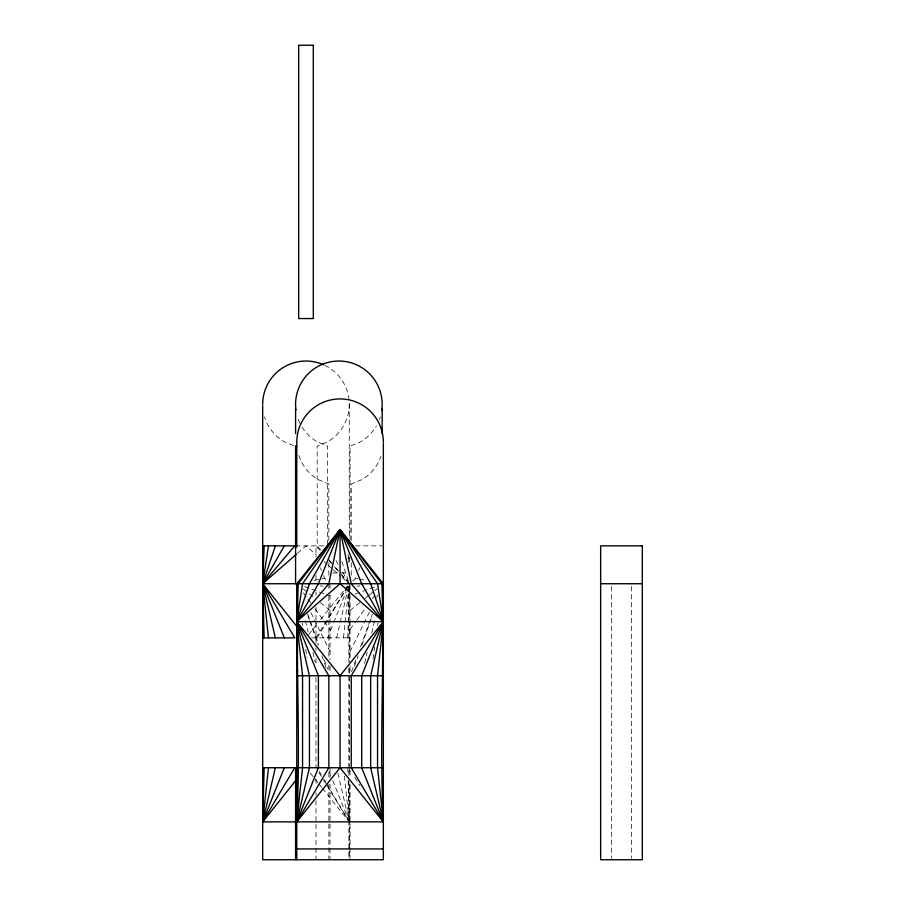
<?xml version="1.0" encoding="UTF-8"?>
<svg xmlns="http://www.w3.org/2000/svg" width="905" height="905" viewBox="0 0 905 905"><rect width="100%" height="100%" fill="white"/><g stroke="black" fill="none" stroke-linecap="round" stroke-linejoin="round"><path stroke-width="0.68" stroke-dasharray="4.53 3.39" d="M347.803 637.855L349.194 586.519M343.47 637.855L349.273 583.736L341.592 570.297M372.973 659.021L374.704 646.464M377.589 625.559L377.973 622.776M336.592 637.855L347.056 593.216M364.613 663.388L367.192 652.403M371.717 633.172L374.625 620.819M354.511 666.408L358.233 655.74M361.955 645.073L372.181 615.739M351.491 671.804L356.717 657.347M360.529 646.826L372.408 613.975M352.769 581.033L355.473 578.329L356.513 575.693M358.584 570.433L359.613 567.808M327.621 637.855L333.3 623.681M333.809 622.402L346.185 591.474M346.694 590.184L348.244 586.316M350.065 651.634L369.783 611.407M376.571 597.572L377.804 595.06M317.18 637.855L349.273 583.736L335.008 566.903M315.992 637.855L349.273 583.736L341.875 575.32M350.065 629.382L355.891 621.396M356.717 620.253L365.043 608.85M372.532 598.578L375.032 595.151M308.571 634.609L317.236 623.794M320.698 619.461L347.543 585.908M297.53 553.249L305.981 545.851L316.535 555.093M350.065 610.411L359.726 602.662M365.1 598.363L368.312 595.784M369.387 594.924L373.686 591.485M374.76 590.626L376.91 588.906M355.19 594.042L376.944 586.078M314.012 580.388L320.642 579.098M321.976 578.838L324.623 578.329L327.339 581.033M357 586.191L359.771 585.931M295.584 545.851L326.818 545.851M355.665 545.851L382.17 545.851M332.712 572.922L347.396 572.922M311.58 637.855L349.273 637.855M320.336 585.931L323.108 586.191M355.473 578.329L358.131 578.838M359.455 579.098L364.772 580.128M304.442 586.553L330.042 595.92M293.571 445.656L284.328 441.832A43.293 43.293 0 0 1 264.543 416.888M303.198 588.906L315.008 598.363M320.381 602.662L330.042 610.411M323.933 561.564L327.101 564.335M328.153 565.263L332.384 568.951M333.436 569.879L340.823 576.349M341.886 577.277L349.273 583.736L349.273 661.86M319.691 550.07L315.992 545.851L315.992 557.084M328.934 560.591L333.56 565.851M334.477 566.903L338.176 571.112M320.755 550.07L317.18 545.851L317.18 446.154L327.621 441.832A43.293 43.293 0 0 0 325.144 365.507M328.775 559.539L331.445 562.695M310.313 773.164L318.096 782.904M318.967 783.979L321.569 787.226M322.429 788.312L347.543 819.704M303.413 592.866L310.901 603.137M315.064 608.85L330.042 629.382M354.805 777.372L359.986 785.789M318.945 772.553L349.273 821.864L349.273 859.75M319.318 771.354L321.467 774.963M324.318 779.771L325.743 782.18M326.456 783.379L348.561 820.665M336.004 560.523L338.097 564.188M310.935 612.662L330.042 651.634M329.171 771.614L330.721 775.483M332.78 780.63L348.764 820.575M320.494 567.808L321.524 570.433M323.594 575.693L324.623 578.329M307.689 613.975L318.628 644.202M324.329 659.971L327.667 669.168M307.915 615.739L309.318 619.744M309.781 621.079L318.153 645.073M321.875 655.74L326.06 667.743M341.841 561.53L348.402 581.123M305.483 620.819L308.062 631.803M312.915 652.403L315.178 662.008M337.859 773.164L348.957 820.518M302.134 622.776L302.519 625.559M305.788 649.258L306.942 657.618M344.364 776.071L349.126 820.473M348.131 554.279L348.459 562.695M347.803 767.745L347.95 773.3M348.142 780.234L349.24 820.473L349.273 781.626M631.498 586.553L631.498 858.347M611.475 586.553L611.475 858.347M351.253 540.387L351.253 484.039L361.706 479.718A43.293 43.293 0 0 0 381.05 456.12M351.253 562.672L351.253 575.32M350.077 540.24L350.077 446.154L360.518 441.832A43.293 43.293 0 0 0 376.367 425.984M350.065 585.445L350.065 589.619M350.065 594.97L350.065 620.23M350.065 621.249L350.065 659.677M350.065 666.035L350.065 673.614M350.065 770.517L350.065 777.542M350.065 784.397L350.065 858.359M349.273 404.331L349.273 537.943M349.273 557.084L349.273 562.695M349.273 668.919L349.273 766.331M349.273 767.745L349.273 774.68M348.889 557.084L348.889 562.695M348.889 586.553L348.889 662.403M348.889 668.014L348.889 775.37M348.889 781.004L348.889 858.347M330.042 583.736L330.042 589.619M330.042 594.97L330.042 659.677M330.042 666.035L330.042 673.614M330.042 767.745L330.042 777.542M330.042 784.397L330.042 847.578M330.042 848.528L330.042 858.359M328.843 540.387L328.843 484.039L318.402 479.718A43.293 43.293 0 0 1 298.616 454.774M328.843 562.672L328.843 575.931M328.866 583.736L328.866 590.784M328.866 596.384L328.866 658.421M328.866 665.209L328.866 671.103M328.866 772.44L328.866 778.843M328.866 784.397L328.866 859.75M327.667 544.55L327.667 446.154L317.225 441.832A43.293 43.293 0 0 1 302.1 427.183M315.992 575.32L315.992 583.736M315.992 592.062L315.992 595.004M315.992 607.334L315.992 642.889M315.992 647.742L315.992 650.571M315.992 658.376L315.992 664.689M315.992 677.393L315.992 767.745M315.992 778.843L315.992 785.11M315.992 792.723L315.992 795.495M315.992 800.608L315.992 859.75M380.315 416.888A43.293 43.293 0 0 1 379.399 419.581M300.053 423.495A43.293 43.293 0 0 1 297.44 416.888"/><path stroke-width="1.36" d="M383.256 589.313L383.347 583.736L340.054 529.617L296.761 583.736L296.761 859.75M296.207 821.864L262.688 821.864L264.158 767.745M297.055 767.745L295.584 821.864L297.315 819.704M296.761 821.864L318.402 767.745L318.402 675.741L296.761 621.622L328.843 583.736L340.054 529.617L351.253 583.736L383.347 621.622L351.253 675.741L351.253 767.745L383.347 821.864L370.665 767.745L370.665 675.741L383.347 621.622L361.706 583.736L340.054 529.617L318.402 583.736L296.761 621.622L328.843 675.741L328.843 767.745L296.761 821.864C300.969 742.507 295.369 663.06 298.231 583.736L340.054 529.617L381.876 583.736C384.738 663.06 379.138 742.507 383.347 821.864L296.761 821.864L302.553 767.745L302.553 675.741L296.761 621.622L302.553 583.736L340.054 529.617L377.543 583.736L383.347 621.622L377.543 675.741L377.543 767.745L383.347 821.864L340.054 767.745L340.054 675.741L383.347 621.622L370.665 583.736L340.054 529.617L309.442 583.736L296.761 621.622L309.442 675.741L309.442 767.745L296.761 821.864L340.054 767.745M264.158 637.855L262.688 583.736L264.158 545.851M296.455 779.658L262.688 821.864L268.48 767.745M297.36 805.212L295.584 821.864L297.01 819.466M268.48 637.855L262.688 583.736L268.48 545.851M262.688 767.745L294.77 767.745L262.688 821.864L275.369 767.745M297.168 815.1L295.584 821.864L297.123 817.996M275.369 637.855L262.688 583.736L275.369 545.851M262.688 821.864L284.328 767.745M340.054 529.617L340.054 583.736L383.347 621.622L361.706 675.741L361.706 767.745L383.347 821.864M284.328 637.855L262.688 583.736L284.328 545.851M262.688 637.855L294.77 637.855L262.688 583.736L294.77 545.851L262.688 545.851M296.455 625.955L262.688 583.736L296.478 554.177M340.054 675.741L296.761 621.622L340.054 583.736M295.584 545.851L297.055 545.851M262.688 583.736L383.347 583.736M600.649 583.736L642.312 583.736M296.761 621.622L383.347 621.622M296.761 675.741L383.347 675.741M383.347 767.745L295.584 767.745L295.584 859.75M296.761 848.924L383.347 848.924M297.406 586.485L296.761 583.736L297.293 617.199M297.338 587.922L296.761 583.736L297.281 592.108M383.347 443.427L383.347 859.75L262.688 859.75L262.688 405.542M382.17 409.151L382.17 433.574M296.761 447.036L296.761 547.106M295.584 409.151L295.584 433.574M295.584 445.78L295.584 583.736M262.688 404.331A43.293 43.293 0 0 1 323.854 364.896M295.946 409.988A43.293 43.293 0 0 1 338.877 361.038A43.293 43.293 0 0 1 381.797 409.988M296.964 446.448A43.293 43.293 0 0 1 337.927 398.969A43.293 43.293 0 0 1 383.347 442.217M313.288 45.25L298.673 45.25L298.673 318.549L313.288 318.549L313.288 45.25M642.312 545.851L600.649 545.851L600.649 859.75L642.312 859.75L642.312 545.851"/></g></svg>
